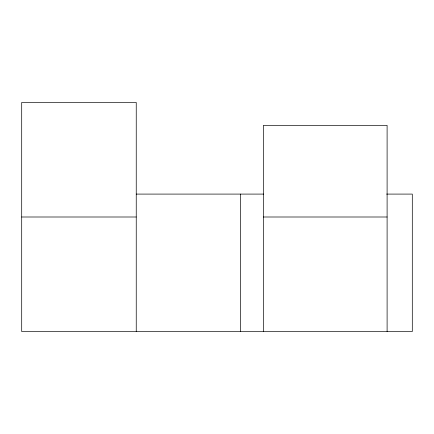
<?xml version="1.0" encoding="UTF-8"?>
<svg xmlns="http://www.w3.org/2000/svg" width="434" height="434" viewBox="0 0 434 434"><rect width="100%" height="100%" fill="white"/><g stroke="black" fill="none" stroke-linecap="round" stroke-linejoin="round"><path stroke-width="0.65" d="M136.243 194.09L263.628 194.09M386.618 194.09L412.3 194.09L412.3 331.543L21.7 331.543L21.7 102.457L136.243 102.457L136.243 331.543M21.7 217L136.243 217M263.389 217L387.101 217M387.101 331.543L387.101 125.366L263.389 125.366L263.389 331.543M240.479 194.09L240.479 331.543"/></g></svg>
